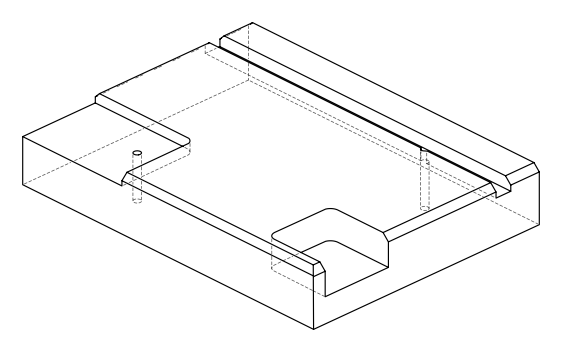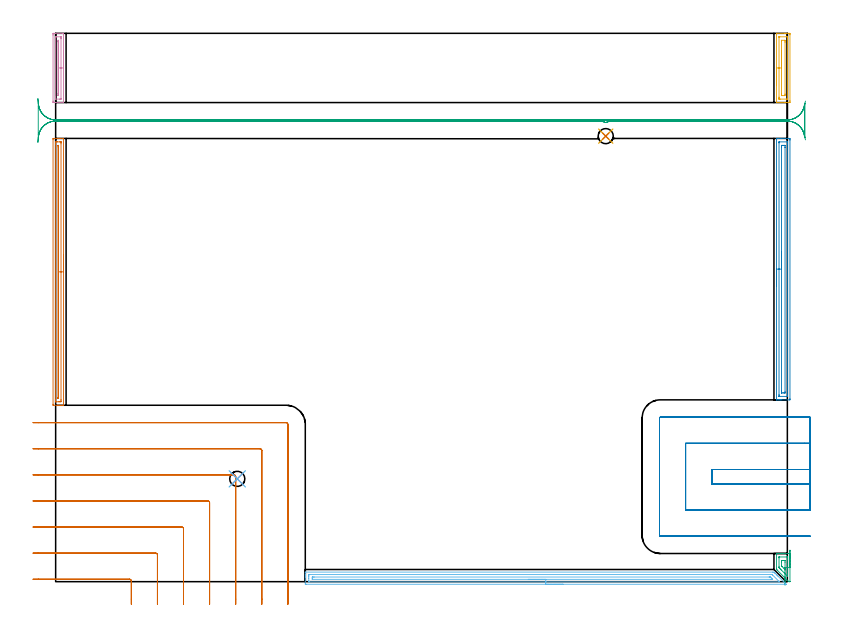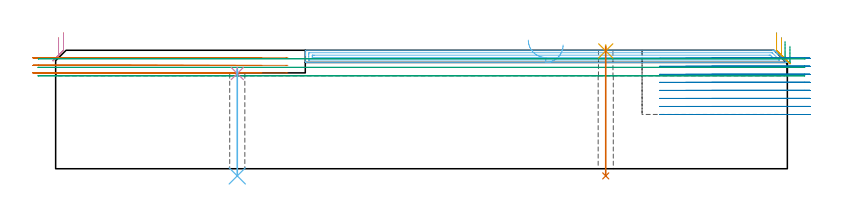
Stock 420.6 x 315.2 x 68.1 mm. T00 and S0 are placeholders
(PLAN: 13 operations, 3 tool changes, 42.2 min)
(1 AREA_MILL | FG_CHAMFER_SURFACE | UGT0205_001 | 3.83 min | 2900 mm3)
(2 AREA_MILL_1 | FG_CHAMFER_SURFACE_1 | UGT0205_001 | 3.82 min | 4742 mm3)
(3 AREA_MILL_2 | FG_CHAMFER_SURFACE_2 | UGT0205_001 | 0.53 min | 615 mm3)
(4 AREA_MILL_3 | FG_CHAMFER_SURFACE_3 | UGT0205_001 | 1.11 min | 785 mm3)
(5 AREA_MILL_4 | FG_CHAMFER_SURFACE_4 | UGT0205_001 | 1.17 min | 1327 mm3)
(6 AREA_MILL_5 | FG_CHAMFER_SURFACE_5 | UGT0205_001 | 6.74 min | 6754 mm3)
(7 MILL_CORNER_NOTCH_RECTANGULAR | CORNER_NOTCH_RECTANGULAR | UGT0201_094 | Follow Part, ap 5, ae 75% | 7.31 min | 188680 mm3)
(8 MILL_SLOT | SLOT_PARTIAL_RECTANGULAR | UGT0201_094 | Follow Part, ap 5, ae 75% | 11.47 min | 270056 mm3)
(9 MILL_RECTANGULAR_SLOT | SLOT_RECTANGULAR | UGT0201_094 | Follow Part, ap 5, ae 75% | 5.64 min | 127082 mm3)
(10 SPOT_DRILL | STEP1HOLE | NXT0321_9005460120000 | 0.03 min | 21 mm3)
(11 SPOT_DRILL_1 | STEP1HOLE_1 | NXT0321_9005460120000 | 0.03 min | 0 mm3)
(12 DRILL_THROUGH_HOLE_INTO_CENTER | STEP1HOLE | UGT0301_203 | 0.25 min | 3281 mm3)
(13 DRILL_THROUGH_HOLE_INTO_CENTER_1 | STEP1HOLE_1 | UGT0301_203 | 0.3 min | 3324 mm3)
(TOOL UGT0205_001 | Chamfer Mill 20 x 3 x 45 deg. | D20 FL50 Z2)
(TOOL UGT0201_094 | End mill 20 mm | D20 FL38 Z4)
(TOOL NXT0321_9005460120000 | NC Spot Drill, 142deg, 12mm, Carbide, Uncoated | D12 PA142 FL30 Z2)
(TOOL UGT0301_203 | Twist Drill 8.7 mm | D8.7 PA118 FL80 Z2)
(OP 1 AREA_MILL)
G17 G21 G94 G90
T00 M6
G54
G17 G0 G90 X4.5 Y188.1 S1061 M3
G43 Z78.1 H0
G94 G1 Y188.062 Z77.228 F250.
Y187.948 Z76.363
Y187.759 Z75.512
Y187.497 Z74.68
Y187.163 Z73.874
Y186.76 Z73.1
Y186.292 Z72.364
Y185.76 Z71.672
Y185.171 Z71.029
Y184.528 Z70.44
Y183.836 Z69.908
Y183.1 Z69.44
Y182.326 Z69.037
Y181.52 Z68.703
Y180.688 Z68.441
Y179.836 Z68.252
Y178.972 Z68.138
Y178.1 Z68.1
Y101.531
X4.497 Y101.41 Z68.089
X4.392 Y101.402 Z67.985
X4.281 Y101.4 Z67.88
X3.613 Z67.212
X2.89 Z66.489
X2.376 Z65.972
X2.119 Z65.716
X1.5 Z65.097
X1.243 Z64.84
X0.624 Z64.218
X-1.127 Y101.401 Z62.468
X-1.346 Y101.404 Z62.25
X-1.491 Y101.41 Z62.104
X-1.496 Y101.601 Z62.101
X-1.499 Y101.976
Y254.224
X-1.496 Y254.599
X-1.491 Y254.79 Z62.104
X-1.127 Y254.8 Z62.468
X0.624 Z64.218
X1.243 Z64.84
X1.5 Z65.097
X2.119 Z65.716
X2.376 Z65.972
X2.89 Z66.489
X4.281 Z67.88
X4.392 Y254.798 Z67.985
X4.497 Y254.79 Z68.089
X4.5 Y254.669 Z68.1
Y178.1
X3.086 Z66.686
Y104.647
X3.083 Y103.928 Z66.683
X3.08 Y103.757 Z66.68
X3.071 Y103.41 Z66.671
X2.724 Y103.403 Z66.324
X2.376 Y103.401 Z65.976
X1.851 Y103.4 Z65.451
X0.624 Z64.224
X0.099 Z63.699
X-0.032 Y103.403 Z63.568
X-0.053 Y103.405 Z63.547
X-0.071 Y103.409 Z63.529
X-0.079 Y103.431 Z63.521
X-0.083 Y103.585 Z63.517
X-0.084 Y103.757 Z63.516
X-0.086 Y104.478 Z63.514
Y251.553
X-0.083 Y252.272 Z63.517
X-0.08 Y252.443 Z63.52
X-0.07 Y252.79 Z63.53
X0.276 Y252.797 Z63.876
X0.624 Y252.799 Z64.224
X1.149 Y252.8 Z64.749
X2.376 Z65.976
X2.901 Z66.501
X3.032 Y252.797 Z66.632
X3.053 Y252.795 Z66.653
X3.071 Y252.791 Z66.671
X3.079 Y252.769 Z66.679
X3.083 Y252.615 Z66.683
X3.085 Y252.443 Z66.685
X3.086 Y251.722 Z66.686
Y178.1
X1.672 Z65.272
X1.671 Y106.253 Z65.271
X1.669 Y105.537 Z65.269
X1.667 Y105.451 Z65.267
X1.665 Y105.415 Z65.265
X1.628 Y105.408 Z65.228
X1.5 Y105.405 Z65.1
X1.366 Y105.409 Z64.966
X1.335 Y105.411 Z64.935
X1.333 Y105.434 Z64.933
X1.33 Y105.479 Z64.93
X1.329 Y105.537 Z64.929
Y105.712
Y249.947
X1.331 Y250.663 Z64.931
X1.333 Y250.749 Z64.933
X1.335 Y250.785 Z64.935
X1.372 Y250.792 Z64.972
X1.5 Y250.795 Z65.1
X1.635 Y250.791 Z65.235
X1.665 Y250.789 Z65.265
X1.667 Y250.766 Z65.267
X1.67 Y250.721 Z65.27
X1.671 Y250.663 Z65.271
Y250.488
X1.672 Y178.1 Z65.272
Y177.228 Z65.31
Y176.364 Z65.423
Y175.512 Z65.612
Y174.68 Z65.875
Y173.874 Z66.208
Y173.1 Z66.611
Y172.364 Z67.08
Y171.672 Z67.611
Y171.029 Z68.2
Y170.44 Z68.844
Y169.908 Z69.536
Y169.44 Z70.272
Y169.037 Z71.045
Y168.703 Z71.851
Y168.441 Z72.683
Y168.252 Z73.535
Y168.138 Z74.4
Y168.1 Z75.272
G0 Z78.1
M5
M2
(OP 2 AREA_MILL_1)
G17 G21 G94 G90
T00 M6
G54
G17 G0 G90 X414.4 Y169.65 S1061 M3
G43 Z78.1 H0
G94 G1 Y169.688 Z77.228 F250.
Y169.802 Z76.363
Y169.991 Z75.512
Y170.253 Z74.68
Y170.587 Z73.874
Y170.99 Z73.1
Y171.459 Z72.364
Y171.99 Z71.672
Y172.579 Z71.029
Y173.222 Z70.439
Y173.914 Z69.908
Y174.65 Z69.44
Y175.424 Z69.037
Y176.23 Z68.703
Y177.062 Z68.441
Y177.914 Z68.252
Y178.778 Z68.138
Y179.65 Z68.1
Y254.637
X414.402 Y254.79 Z68.088
X414.527 Y254.798 Z67.965
X414.657 Y254.8 Z67.842
X414.99 Z67.51
X415.627 Z66.868
X416.82 Z65.677
X417.376 Z65.118
X421.47 Z61.027
X421.748 Y254.797 Z60.749
X422.093 Y254.79 Z60.404
X422.098 Y254.548 Z60.401
X422.1 Y254.191 Z60.4
Y253.831
Y105.109
X422.098 Y104.752 Z60.401
X422.093 Y104.51 Z60.404
X421.748 Y104.5 Z60.749
X417.376 Z65.118
X416.82 Z65.677
X416.501 Z65.995
X415.945 Z66.551
X415.627 Z66.868
X414.657 Z67.842
X414.528 Z67.964
X414.511 Y104.501 Z67.98
X414.402 Y104.51 Z68.088
X414.4 Y104.663 Z68.1
Y179.65
X415.814 Z66.686
X415.815 Y252.214 Z66.685
X415.816 Y252.406 Z66.684
X415.82 Y252.755 Z66.68
X415.821 Y252.79 Z66.679
X415.883 Y252.794 Z66.617
X415.986 Y252.798 Z66.514
X416.115 Y252.8 Z66.385
X420.488 Y252.799 Z62.012
X420.635 Y252.794 Z61.865
X420.662 Y252.79 Z61.838
X420.679 Y252.783 Z61.821
X420.68 Y252.751 Z61.82
X420.684 Y252.599 Z61.816
X420.685 Y252.406 Z61.815
X420.686 Y251.704 Z61.814
X420.685 Y107.086 Z61.815
X420.684 Y106.894 Z61.816
X420.68 Y106.545 Z61.82
X420.679 Y106.51 Z61.821
X420.617 Y106.506 Z61.883
X420.514 Y106.502 Z61.986
X420.385 Y106.5 Z62.115
X416.012 Y106.501 Z66.488
X415.865 Y106.506 Z66.635
X415.838 Y106.51 Z66.662
X415.821 Y106.517 Z66.679
X415.819 Y106.549 Z66.681
X415.816 Y106.702 Z66.684
X415.815 Y106.894 Z66.685
X415.814 Y107.596 Z66.686
Y179.65
X417.228 Z65.272
Y249.878
X417.231 Y250.62 Z65.269
X417.233 Y250.766 Z65.267
X417.235 Y250.785 Z65.265
X417.245 Y250.79 Z65.255
X417.288 Y250.795 Z65.212
X417.376 Y250.798 Z65.124
X418.074 Y250.8 Z64.426
X418.948 Z63.552
X419.124 Y250.799 Z63.376
X419.183 Y250.798 Z63.317
X419.23 Y250.794 Z63.27
X419.257 Y250.791 Z63.243
X419.265 Y250.768 Z63.235
X419.268 Y250.62 Z63.232
X419.27 Y250.471 Z63.23
X419.271 Y249.728 Z63.229
X419.272 Y249.577 Z63.228
Y109.422
X419.269 Y108.68 Z63.231
X419.267 Y108.534 Z63.233
X419.265 Y108.515 Z63.235
X419.255 Y108.51 Z63.245
X419.212 Y108.505 Z63.288
X419.124 Y108.502 Z63.376
X418.426 Y108.5 Z64.074
X417.552 Z64.948
X417.376 Y108.501 Z65.124
X417.317 Y108.502 Z65.183
X417.27 Y108.506 Z65.23
X417.243 Y108.509 Z65.257
X417.235 Y108.532 Z65.265
X417.232 Y108.68 Z65.268
X417.23 Y108.829 Z65.27
X417.229 Y109.573 Z65.271
X417.228 Y109.723 Z65.272
Y179.65
Y180.522 Z65.31
Y181.387 Z65.424
Y182.238 Z65.612
Y183.07 Z65.875
Y183.876 Z66.209
Y184.65 Z66.611
Y185.386 Z67.08
Y186.078 Z67.611
Y186.721 Z68.201
Y187.31 Z68.844
Y187.842 Z69.536
Y188.31 Z70.272
Y188.713 Z71.045
Y189.047 Z71.851
Y189.309 Z72.683
Y189.498 Z73.535
Y189.612 Z74.4
Y189.65 Z75.272
G0 Z78.1
M5
M2
(OP 3 AREA_MILL_2)
G17 G21 G94 G90
T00 M6
G54
G17 G0 G90 X422.1 Y18.1 S1061 M3
G43 Z78.1 H0
Z70.4
G94 G1 Y18.062 Z69.528 F250.
Y17.948 Z68.664
Y17.759 Z67.812
Y17.497 Z66.98
Y17.163 Z66.174
Y16.76 Z65.4
Y16.291 Z64.664
Y15.76 Z63.972
Y15.171 Z63.329
Y14.528 Z62.74
Y13.836 Z62.209
Y13.1 Z61.74
Y12.326 Z61.337
Y11.52 Z61.003
Y10.688 Z60.741
Y9.836 Z60.552
Y8.972 Z60.438
Y8.1 Z60.4
Y0.104
X422.096 Y0.015 Z60.403
X422.095 Y0.01 Z60.405
X422.005 Y0. Z60.495
X421.683 Z60.816
X421.665 Z60.835
X421.395 Y0.01 Z61.102
X421.31 Y0.091 Z61.187
X421.147 Y0.252 Z61.352
X419.416 Y1.983 Z63.081
X419.37 Y2.029 Z63.129
X419.173 Y2.226 Z63.326
X419.124 Y2.274 Z63.373
X419.074 Y2.325 Z63.424
X414.632 Y6.767 Z67.867
X414.552 Y6.849 Z67.947
X414.401 Y7.005 Z68.087
X414.4 Y7.655 Z68.1
Y16.096
X414.403 Y16.19 Z68.089
X414.481 Y16.198 Z68.012
X414.566 Y16.2 Z67.933
X415.164 Z67.335
X416.09 Z66.409
X416.501 Z65.995
X416.707 Z65.79
X417.376 Z65.121
X417.581 Z64.916
X418.247 Z64.247
X421.413 Z61.083
X421.748 Y16.196 Z60.748
X422.092 Y16.19 Z60.405
X422.096 Y16.006 Z60.401
X422.099 Y15.651
X422.1 Y8.1 Z60.4
X420.686 Z61.814
Y4.293
Y4.102
X420.683 Y3.407 Z61.817
X420.679 Y3.214 Z61.821
X420.677 Y3.181 Z61.823
X420.67 Y3.186 Z61.83
X420.638 Y3.214 Z61.862
X417.082 Y6.767 Z65.418
X416.501 Y7.349 Z65.999
X416.196 Y7.656 Z66.304
X415.88 Y7.981 Z66.62
X415.821 Y8.053 Z66.679
X415.819 Y8.093 Z66.681
X415.816 Y8.179 Z66.684
X415.815 Y8.353 Z66.685
X415.814 Y8.544 Z66.686
Y13.684
Y13.875
X415.815 Y14.049 Z66.685
X415.817 Y14.136 Z66.683
X415.821 Y14.177 Z66.679
X415.823 Y14.19 Z66.677
X415.861 Y14.192 Z66.639
X416.182 Y14.199 Z66.318
X419.999 Z62.501
X420.557 Y14.196 Z61.943
X420.645 Y14.19 Z61.855
X420.679 Y14.174 Z61.821
X420.682 Y14.069 Z61.818
X420.684 Y13.875 Z61.816
X420.686 Y13.177 Z61.814
Y12.986
Y8.1
X419.271 Z63.229
Y7.656
Y7.507
X419.27 Y7.357 Z63.23
X419.265 Y7.059 Z63.235
X419.263 Y7.045 Z63.237
X419.258 Y7.048 Z63.242
X419.234 Y7.068 Z63.266
X419.192 Y7.108 Z63.308
X419.124 Y7.175 Z63.376
X418.643 Y7.656 Z63.857
X417.755 Y8.544 Z64.745
X417.376 Y8.927 Z65.124
X417.253 Y9.055 Z65.247
X417.24 Y9.07 Z65.26
X417.235 Y9.105 Z65.265
X417.232 Y9.184 Z65.268
X417.229 Y9.283 Z65.271
Y11.359
X417.231 Y12.098 Z65.269
X417.233 Y12.171 Z65.267
X417.235 Y12.184 Z65.265
X417.244 Y12.19 Z65.256
X417.278 Y12.197 Z65.222
X417.376 Y12.199 Z65.124
X418.149 Y12.2 Z64.351
X419.025 Y12.199 Z63.475
X419.124 Y12.195 Z63.376
X419.224 Y12.19 Z63.276
X419.265 Y12.179 Z63.235
X419.268 Y12.147 Z63.232
X419.269 Y12.098 Z63.231
X419.271 Y11.949 Z63.229
X419.272 Y11.209 Z63.228
X419.271 Y8.1 Z63.229
Y7.228 Z63.267
Y6.363 Z63.38
Y5.512 Z63.569
Y4.68 Z63.832
Y3.874 Z64.165
Y3.1 Z64.568
Y2.364 Z65.037
Y1.672 Z65.568
Y1.029 Z66.157
Y0.44 Z66.801
Y-0.092 Z67.493
Y-0.56 Z68.229
Y-0.963 Z69.002
Y-1.297 Z69.808
Y-1.559 Z70.64
Y-1.748 Z71.492
Y-1.862 Z72.357
Y-1.9 Z73.229
G0 Z78.1
M5
M2
(OP 4 AREA_MILL_3)
G17 G21 G94 G90
T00 M6
G54
G17 G0 G90 X4.5 Y305.3 S1061 M3
G43 Z78.1 H0
G94 G1 Y305.262 Z77.228 F250.
Y305.148 Z76.363
Y304.959 Z75.512
Y304.697 Z74.68
Y304.363 Z73.874
Y303.96 Z73.1
Y303.492 Z72.364
Y302.96 Z71.672
Y302.371 Z71.029
Y301.728 Z70.439
Y301.036 Z69.908
Y300.3 Z69.44
Y299.526 Z69.037
Y298.72 Z68.703
Y297.888 Z68.441
Y297.036 Z68.252
Y296.172 Z68.138
Y295.3 Z68.1
Y275.432
X4.495 Y275.41 Z68.093
X4.446 Y275.4 Z68.045
X-0.315 Z63.284
X-1.127 Y275.402 Z62.466
X-1.345 Y275.404 Z62.249
X-1.49 Y275.409 Z62.104
X-1.494 Y275.504 Z62.102
X-1.499 Y275.873 Z62.101
X-1.5 Y276.249 Z62.1
Y314.219
X-1.499 Y314.727 Z62.101
X-1.494 Y315.096 Z62.102
X-1.49 Y315.191 Z62.104
X-1.127 Y315.2 Z62.466
X-0.315 Z63.284
X4.127 Z67.726
X4.449 Y315.198 Z68.047
X4.495 Y315.19 Z68.093
X4.5 Y315.168 Z68.1
Y295.3
X3.086 Z66.686
X3.085 Y277.807 Z66.685
X3.084 Y277.64 Z66.684
X3.081 Y277.461 Z66.681
X3.079 Y277.422 Z66.679
X3.065 Y277.41 Z66.665
X3.009 Y277.407 Z66.609
X2.851 Y277.403 Z66.451
X2.613 Y277.4 Z66.213
X2.376 Z65.976
X-0.016 Y277.402 Z63.584
X-0.06 Y277.406 Z63.54
X-0.074 Y277.409 Z63.526
X-0.079 Y277.465 Z63.521
X-0.082 Y277.64 Z63.518
X-0.085 Y278.355 Z63.515
X-0.086 Y278.523 Z63.514
X-0.085 Y312.793 Z63.515
X-0.084 Y312.96 Z63.516
X-0.081 Y313.139 Z63.519
X-0.079 Y313.178 Z63.521
X-0.065 Y313.19 Z63.535
X-0.009 Y313.193 Z63.591
X0.149 Y313.197 Z63.749
X0.387 Y313.2 Z63.987
X0.624 Z64.224
X3.016 Y313.198 Z66.616
X3.06 Y313.194 Z66.66
X3.074 Y313.191 Z66.674
X3.079 Y313.135 Z66.679
X3.082 Y312.96 Z66.682
X3.085 Y312.245 Z66.685
X3.086 Y312.077 Z66.686
Y295.3
X1.672 Z65.272
X1.671 Y280.289 Z65.271
X1.67 Y280.117 Z65.27
X1.664 Y279.406 Z65.264
X1.505 Y279.4 Z65.105
X1.336 Y279.406 Z64.936
X1.332 Y279.574 Z64.932
X1.329 Y280.289 Z64.929
Y280.461
Y310.311
Y310.483
X1.335 Y311.194 Z64.935
X1.495 Y311.2 Z65.095
X1.664 Y311.194 Z65.264
X1.667 Y311.026 Z65.267
X1.671 Y310.311 Z65.271
Y310.139
X1.672 Y295.3 Z65.272
Y294.428 Z65.31
Y293.564 Z65.423
Y292.712 Z65.612
Y291.88 Z65.875
Y291.074 Z66.208
Y290.3 Z66.611
Y289.564 Z67.08
Y288.872 Z67.611
Y288.229 Z68.2
Y287.64 Z68.844
Y287.108 Z69.536
Y286.64 Z70.272
Y286.237 Z71.045
Y285.903 Z71.851
Y285.641 Z72.683
Y285.452 Z73.535
Y285.338 Z74.4
Y285.3 Z75.272
G0 Z78.1
M5
M2
(OP 5 AREA_MILL_4)
G17 G21 G94 G90
T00 M6
G54
G17 G0 G90 X414.4 Y285.3 S1061 M3
G43 Z78.1 H0
G94 G1 Y285.338 Z77.228 F250.
Y285.452 Z76.363
Y285.641 Z75.512
Y285.903 Z74.68
Y286.237 Z73.874
Y286.64 Z73.1
Y287.108 Z72.364
Y287.64 Z71.672
Y288.229 Z71.029
Y288.872 Z70.439
Y289.564 Z69.908
Y290.3 Z69.44
Y291.074 Z69.037
Y291.88 Z68.703
Y292.712 Z68.441
Y293.563 Z68.252
Y294.428 Z68.138
Y295.3 Z68.1
Y315.168
X414.405 Y315.19 Z68.093
X414.451 Y315.2 Z68.048
X419.188 Z63.311
X419.999 Z62.495
X421.342 Z61.153
X421.748 Y315.195 Z60.747
X422.091 Y315.19 Z60.405
X422.094 Y315.077 Z60.402
X422.099 Y314.727 Z60.401
X422.1 Y314.371 Z60.4
Y276.4
X422.099 Y275.873 Z60.401
X422.094 Y275.523 Z60.402
X422.091 Y275.41 Z60.405
X421.748 Y275.4 Z60.747
X419.999 Z62.495
X419.188 Z63.312
X414.449 Y275.401 Z68.05
X414.405 Y275.41 Z68.093
X414.4 Y275.432 Z68.1
Y295.3
X415.814 Z66.686
X415.815 Y312.96 Z66.685
X415.817 Y313.134 Z66.683
X415.818 Y313.176 Z66.682
X415.82 Y313.189 Z66.68
X415.869 Y313.192 Z66.631
X416.027 Y313.197 Z66.473
X416.264 Y313.2 Z66.236
X419.999 Z62.501
X420.638 Y313.198 Z61.862
X420.668 Y313.194 Z61.832
X420.678 Y313.191 Z61.822
X420.681 Y313.155 Z61.819
X420.683 Y312.96 Z61.817
X420.686 Y312.267 Z61.814
Y312.077
X420.685 Y277.639 Z61.815
X420.683 Y277.466 Z61.817
X420.682 Y277.424 Z61.818
X420.68 Y277.411 Z61.82
X420.631 Y277.408 Z61.869
X420.473 Y277.403 Z62.027
X420.236 Y277.4 Z62.264
X416.501 Z65.999
X415.862 Y277.402 Z66.638
X415.832 Y277.406 Z66.668
X415.822 Y277.409 Z66.678
X415.819 Y277.445 Z66.681
X415.817 Y277.639 Z66.683
X415.814 Y278.333 Z66.686
Y278.523
Y295.3
X417.228 Z65.272
X417.229 Y310.459 Z65.271
X417.235 Y311.194 Z65.265
X417.37 Y311.2 Z65.13
X419.119 Z63.381
X419.264 Y311.194 Z63.236
X419.267 Y311.05 Z63.233
X419.271 Y310.311 Z63.229
Y310.163
Y280.289
Y280.141
X419.265 Y279.406 Z63.235
X419.13 Y279.4 Z63.37
X417.381 Z65.119
X417.235 Y279.406 Z65.265
X417.233 Y279.55 Z65.267
X417.229 Y280.289 Z65.271
X417.228 Y280.437 Z65.272
Y295.3
Y296.172 Z65.31
Y297.036 Z65.423
Y297.888 Z65.612
Y298.72 Z65.875
Y299.526 Z66.208
Y300.3 Z66.611
Y301.036 Z67.08
Y301.728 Z67.611
Y302.371 Z68.201
Y302.96 Z68.844
Y303.491 Z69.536
Y303.96 Z70.272
Y304.363 Z71.045
Y304.697 Z71.851
Y304.959 Z72.683
Y305.148 Z73.535
Y305.262 Z74.4
Y305.3 Z75.272
G0 Z78.1
M5
M2
(OP 6 AREA_MILL_5)
G17 G21 G94 G90
T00 M6
G54
G17 G0 G90 X291.7 Y-1.5 S1061 M3
G43 Z78.1 H0
Z71.1
G94 G1 X291.662 Z70.228 F250.
X291.548 Z69.364
X291.359 Z68.512
X291.097 Z67.68
X290.763 Z66.874
X290.36 Z66.1
X289.892 Z65.364
X289.36 Z64.672
X288.771 Z64.029
X288.128 Z63.44
X287.436 Z62.909
X286.7 Z62.44
X285.926 Z62.037
X285.12 Z61.703
X284.288 Z61.441
X283.437 Z61.252
X282.572 Z61.138
X281.7 Z61.1
X144.119
X143.694 Y-1.496 Z61.102
X143.51 Y-1.492 Z61.105
X143.5 Y-1.078 Z61.519
Y2.44 Z65.034
Y2.981 Z65.578
Y3.319 Z65.915
Y3.86 Z66.456
Y4.198 Z66.793
Y5.176 Z67.776
X143.51 Y5.494 Z68.093
X143.672 Y5.5 Z68.1
X412.134
X412.904 Y5.495 Z68.091
X413.028 Y5.373 Z67.971
X413.185 Y5.216 Z67.814
X413.325 Y5.078 Z67.673
X413.474 Y4.927 Z67.524
X413.61 Y4.791 Z67.389
X413.764 Y4.638 Z67.233
X414.255 Y4.145 Z66.745
X414.517 Y3.884 Z66.482
X414.643 Y3.759 Z66.355
X414.993 Y3.407 Z66.007
X415.112 Y3.288 Z65.888
X419.821 Y-1.421 Z61.178
X419.877 Y-1.479 Z61.119
X419.883 Y-1.495 Z61.104
X419.877 Y-1.5 Z61.1
X281.7
Y-0.086 Z62.514
X145.905 Y-0.085 Z62.515
X145.79
X145.542 Y-0.08 Z62.52
X145.517 Y-0.079 Z62.521
X145.51 Y-0.065 Z62.535
X145.504 Y-0.033 Z62.567
X145.502 Y-0.001 Z62.599
X145.5 Y0.2 Z62.8
Y0.681 Z63.281
Y1.959 Z64.559
Y2.838 Z65.438
X145.503 Y3.319 Z65.919
X145.508 Y3.71 Z66.31
X145.526 Y4.079 Z66.679
X145.905 Y4.084 Z66.684
X146.021 Y4.085 Z66.685
X411.356
X411.745 Y4.082 Z66.682
X411.841 Y4.079 Z66.679
X411.862 Y4.076 Z66.676
X411.898 Y4.045 Z66.645
X411.963 Y3.984 Z66.584
X412.134 Y3.816 Z66.416
X415.708 Y0.242 Z62.842
X415.943 Y0.003 Z62.603
X415.983 Y-0.039 Z62.561
X416.016 Y-0.077 Z62.523
X415.972 Y-0.079 Z62.521
X415.708 Y-0.084 Z62.516
X415.593 Y-0.085 Z62.515
X281.7 Y-0.086 Z62.514
Y1.329 Z63.929
X147.692
X147.614 Y1.33 Z63.93
X147.551 Y1.333 Z63.933
X147.518 Y1.335 Z63.935
X147.51 Y1.372 Z63.972
X147.505 Y1.56 Z64.16
X147.501 Y1.748 Z64.348
X147.505 Y2.44 Z65.04
X147.508 Y2.621 Z65.221
X147.523 Y2.665 Z65.265
X147.575 Y2.667 Z65.267
X147.692 Y2.669 Z65.269
X148.35 Y2.671 Z65.271
X148.585
X410.112
X410.348 Y2.67 Z65.27
X410.583 Y2.668 Z65.268
X410.739 Y2.664 Z65.264
X410.835 Y2.654 Z65.254
X410.879 Y2.613 Z65.213
X411.059 Y2.44 Z65.04
X411.241 Y2.26 Z64.86
X411.94 Y1.56 Z64.16
X412.134 Y1.363 Z63.963
X412.159 Y1.332 Z63.932
X412.134 Y1.33 Z63.93
X411.476 Y1.329 Z63.929
X411.241
X281.7
X280.828 Z63.967
X279.964 Z64.08
X279.112 Z64.269
X278.28 Z64.532
X277.474 Z64.865
X276.7 Z65.268
X275.964 Z65.737
X275.272 Z66.268
X274.629 Z66.857
X274.04 Y1.328 Z67.501
X273.509 Z68.193
X273.04 Z68.928
X272.637 Z69.702
X272.303 Z70.508
X272.041 Z71.34
X271.852 Z72.192
X271.738 Z73.057
X271.7 Z73.928
G0 Z78.1
M5
M2
(OP 7 MILL_CORNER_NOTCH_RECTANGULAR)
G17 G21 G94 G90
T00 M6
G54
G17 G0 G90 X43.5 Y-13. S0 M3
G43 Z78.1 H0
Z63.767
G94 G1 Y-10. F250.
Y0.407 F500.
G3 X42.507 Y1.4 R1.
G1 X-10.
X-13. F250.
G0 Z78.1
X58.5 Y-13.
Z63.767
G1 Y-10.
Y15.407 F500.
G3 X57.507 Y16.4 R1.
G1 X-10.
X-13. F250.
G0 Z78.1
X73.5 Y-13.
Z63.767
G1 Y-10.
Y30.406 F500.
G3 X72.506 Y31.4 R1.
G1 X-10.
X-13. F250.
G0 Z78.1
X88.5 Y-13.
Z63.767
G1 Y-10.
Y45.406 F500.
G3 X87.506 Y46.4 R1.
G1 X-10.
X-13. F250.
G0 Z78.1
X103.5 Y-12.999
Z63.767
G1 Y-9.999
Y60.405 F500.
G3 X102.505 Y61.4 R1.
G1 X-10.
X-13. F250.
G0 Z78.1
X118.5 Y-12.999
Z63.767
G1 Y-9.999
Y75.405 F500.
G3 X117.505 Y76.4 R1.
G1 X-10.
X-13. F250.
G0 Z78.1
X133.5 Y-12.999
Z63.767
G1 Y-9.999
Y90.405 F500.
G3 X132.505 Y91.4 R1.
G1 X-10.
X-13. F250.
G0 Z78.1
X43.5 Y-13.
Z59.433
G1 Y-10.
Y0.407 F500.
G3 X42.507 Y1.4 R1.
G1 X-10.
X-13. F250.
G0 Z78.1
X58.5 Y-13.
Z59.433
G1 Y-10.
Y15.407 F500.
G3 X57.507 Y16.4 R1.
G1 X-10.
X-13. F250.
G0 Z78.1
X73.5 Y-13.
Z59.433
G1 Y-10.
Y30.406 F500.
G3 X72.506 Y31.4 R1.
G1 X-10.
X-13. F250.
G0 Z78.1
X88.5 Y-13.
Z59.433
G1 Y-10.
Y45.406 F500.
G3 X87.506 Y46.4 R1.
G1 X-10.
X-13. F250.
G0 Z78.1
X103.5 Y-13.
Z59.433
G1 Y-10.
Y60.405 F500.
G3 X102.505 Y61.4 R1.
G1 X-10.
X-13. F250.
G0 Z78.1
X118.5 Y-13.
Z59.433
G1 Y-10.
Y75.405 F500.
G3 X117.505 Y76.4 R1.
G1 X-10.
X-13. F250.
G0 Z78.1
X133.5 Y-13.
Z59.433
G1 Y-10.
Y90.405 F500.
G3 X132.505 Y91.4 R1.
G1 X-10.
X-13. F250.
G0 Z78.1
X43.5 Y-13.
Z55.1
G1 Y-10.
Y0.407 F500.
G3 X42.507 Y1.4 R1.
G1 X-10.
X-13. F250.
G0 Z78.1
X58.5 Y-13.
Z55.1
G1 Y-10.
Y15.407 F500.
G3 X57.507 Y16.4 R1.
G1 X-10.
X-13. F250.
G0 Z78.1
X73.5 Y-13.
Z55.1
G1 Y-10.
Y30.406 F500.
G3 X72.506 Y31.4 R1.
G1 X-10.
X-13. F250.
G0 Z78.1
X88.5 Y-13.
Z55.1
G1 Y-10.
Y45.406 F500.
G3 X87.506 Y46.4 R1.
G1 X-10.
X-13. F250.
G0 Z78.1
X103.5 Y-13.
Z55.1
G1 Y-10.
Y60.405 F500.
G3 X102.505 Y61.4 R1.
G1 X-10.
X-13. F250.
G0 Z78.1
X118.5 Y-13.
Z55.1
G1 Y-10.
Y75.405 F500.
G3 X117.505 Y76.4 R1.
G1 X-10.
X-13. F250.
G0 Z78.1
X133.5 Y-13.
Z55.1
G1 Y-10.
Y90.405 F500.
G3 X132.505 Y91.4 R1.
G1 X-10.
X-13. F250.
G0 Z78.1
M5
M2
(OP 8 MILL_SLOT)
G17 G21 G94 G90
T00 M6
G54
G17 G0 G90 X433.6 Y64.5 S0 M3
G43 Z78.1 H0
Z63.487
G94 G1 X430.6 F250.
X377.1 F500.
Y56.2
X430.6
X433.6 F250.
Y79.5
X430.6
X362.1 F500.
Y41.2
X430.6
X433.6 F250.
Y94.5
X430.6
X347.6 F500.
G3 X347.1 Y94. R0.5
G1 Y26.7
G3 X347.6 Y26.2 R0.5
G1 X430.6
X433.6 F250.
G0 Y64.5 Z58.875
G1 X430.6
X377.1 F500.
Y56.2
X430.6
X433.6 F250.
Y79.5
X430.6
X362.1 F500.
Y41.2
X430.6
X433.6 F250.
Y94.5
X430.6
X347.6 F500.
G3 X347.1 Y94. R0.5
G1 Y26.7
G3 X347.6 Y26.2 R0.5
G1 X430.6
X433.6 F250.
G0 Y64.5 Z54.262
G1 X430.6
X377.1 F500.
Y56.2
X430.6
X433.6 F250.
Y79.5
X430.6
X362.1 F500.
Y41.2
X430.6
X433.6 F250.
Y94.5
X430.6
X347.6 F500.
G3 X347.1 Y94. R0.5
G1 Y26.7
G3 X347.6 Y26.2 R0.5
G1 X430.6
X433.6 F250.
G0 Y64.5 Z49.65
G1 X430.6
X377.1 F500.
Y56.2
X430.6
X433.6 F250.
Y79.5
X430.6
X362.1 F500.
Y41.2
X430.6
X433.6 F250.
Y94.5
X430.6
X347.6 F500.
G3 X347.1 Y94. R0.5
G1 Y26.7
G3 X347.6 Y26.2 R0.5
G1 X430.6
X433.6 F250.
G0 Y64.5 Z45.037
G1 X430.6
X377.1 F500.
Y56.2
X430.6
X433.6 F250.
Y79.5
X430.6
X362.1 F500.
Y41.2
X430.6
X433.6 F250.
Y94.5
X430.6
X347.6 F500.
G3 X347.1 Y94. R0.5
G1 Y26.7
G3 X347.6 Y26.2 R0.5
G1 X430.6
X433.6 F250.
G0 Y64.5 Z40.425
G1 X430.6
X377.1 F500.
Y56.2
X430.6
X433.6 F250.
Y79.5
X430.6
X362.1 F500.
Y41.2
X430.6
X433.6 F250.
Y94.5
X430.6
X347.6 F500.
G3 X347.1 Y94. R0.5
G1 Y26.7
G3 X347.6 Y26.2 R0.5
G1 X430.6
X433.6 F250.
G0 Y64.5 Z35.812
G1 X430.6
X377.1 F500.
Y56.2
X430.6
X433.6 F250.
Y79.5
X430.6
X362.1 F500.
Y41.2
X430.6
X433.6 F250.
Y94.5
X430.6
X347.6 F500.
G3 X347.1 Y94. R0.5
G1 Y26.7
G3 X347.6 Y26.2 R0.5
G1 X430.6
X433.6 F250.
G0 Y64.5 Z31.2
G1 X430.6
X377.1 F500.
Y56.2
X430.6
X433.6 F250.
Y79.5
X430.6
X362.1 F500.
Y41.2
X430.6
X433.6 F250.
Y94.5
X430.6
X347.6 F500.
G3 X347.1 Y94. R0.5
G1 Y26.7
G3 X347.6 Y26.2 R0.5
G1 X430.6
X433.6 F250.
G0 Z78.1
M5
M2
(OP 9 MILL_RECTANGULAR_SLOT)
G17 G21 G94 G90
T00 M6
G54
G17 G0 G90 X431.006 Y276.25 S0 M3
G43 Z78.1 H0
Z63.2
G94 G1 X430.38 Y273.316 F250.
G2 X420.6 Y265.4 R10. F500.
G1 X0.
G2 X-9.921 Y274.142 R10.
G1 X-9.95 Y274.145
G3 X-10. Y273.149 R10.
G1 Y257.099
G3 X-9.948 Y256.077 R10.
G1 X-9.918 Y256.08
G2 X0. Y264.8 R10.
G1 X312.049
G2 X316.2 Y263.898 R10.
X320.351 Y264.8 R10.
G1 X420.6
G2 X430.377 Y256.9 R10.
G1 X431.007 Y253.967 F250.
G0 Z78.1
X-10.202 Y252.583
Z58.3
G1 X-9.97 Y255.574
G2 X0. Y264.8 R10. F500.
G1 X312.049
G2 X316.2 Y263.898 R10.
X320.351 Y264.8 R10.
G1 X420.6
G2 X430.59 Y255.247 R10.
G1 X430.6
Y274.953
X430.59
G2 X420.6 Y265.4 R10.
G1 X0.
G2 X-9.97 Y274.626 R10.
G1 X-10.202 Y277.617 F250.
G0 Y252.583 Z53.4
G1 X-9.97 Y255.574
G2 X0. Y264.8 R10. F500.
G1 X312.049
G2 X316.2 Y263.898 R10.
X320.351 Y264.8 R10.
G1 X420.6
G2 X430.59 Y255.247 R10.
G1 X430.6
Y274.953
X430.59
G2 X420.6 Y265.4 R10.
G1 X0.
G2 X-9.97 Y274.626 R10.
G1 X-10.202 Y277.617 F250.
G0 Z78.1
M5
M2
(OP 10 SPOT_DRILL)
G17 G21 G94 G90
T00 M6
G54
G17 G0 G90 X104.4 Y59.1 S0 M3
G43 Z78.1 H0
G94 G81 G98 Z54.726 F250. R58.1
G80
M5
M2
(OP 11 SPOT_DRILL_1)
G17 G21 G94 G90
T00 M6
G54
G17 G0 G90 X316.2 Y256.1 S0 M3
G43 Z78.1 H0
G94 G81 G98 Z67.726 F250. R71.1
G80
M5
M2
(OP 12 DRILL_THROUGH_HOLE_INTO_CENTER)
G17 G21 G94 G90
T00 M6
G54
G17 G0 G90 X104.4 Y59.1 S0 M3
G43 Z78.1 H0
G94 G73 G98 Z-4.114 F250. Q8.459 R57.1
G80
M5
M2
(OP 13 DRILL_THROUGH_HOLE_INTO_CENTER_1)
G17 G21 G94 G90
T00 M6
G54
G17 G0 G90 X316.2 Y256.1 S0 M3
G43 Z78.1 H0
G94 G73 G98 Z-4.114 F250. Q8.024 R70.1
G80
M5
M2
